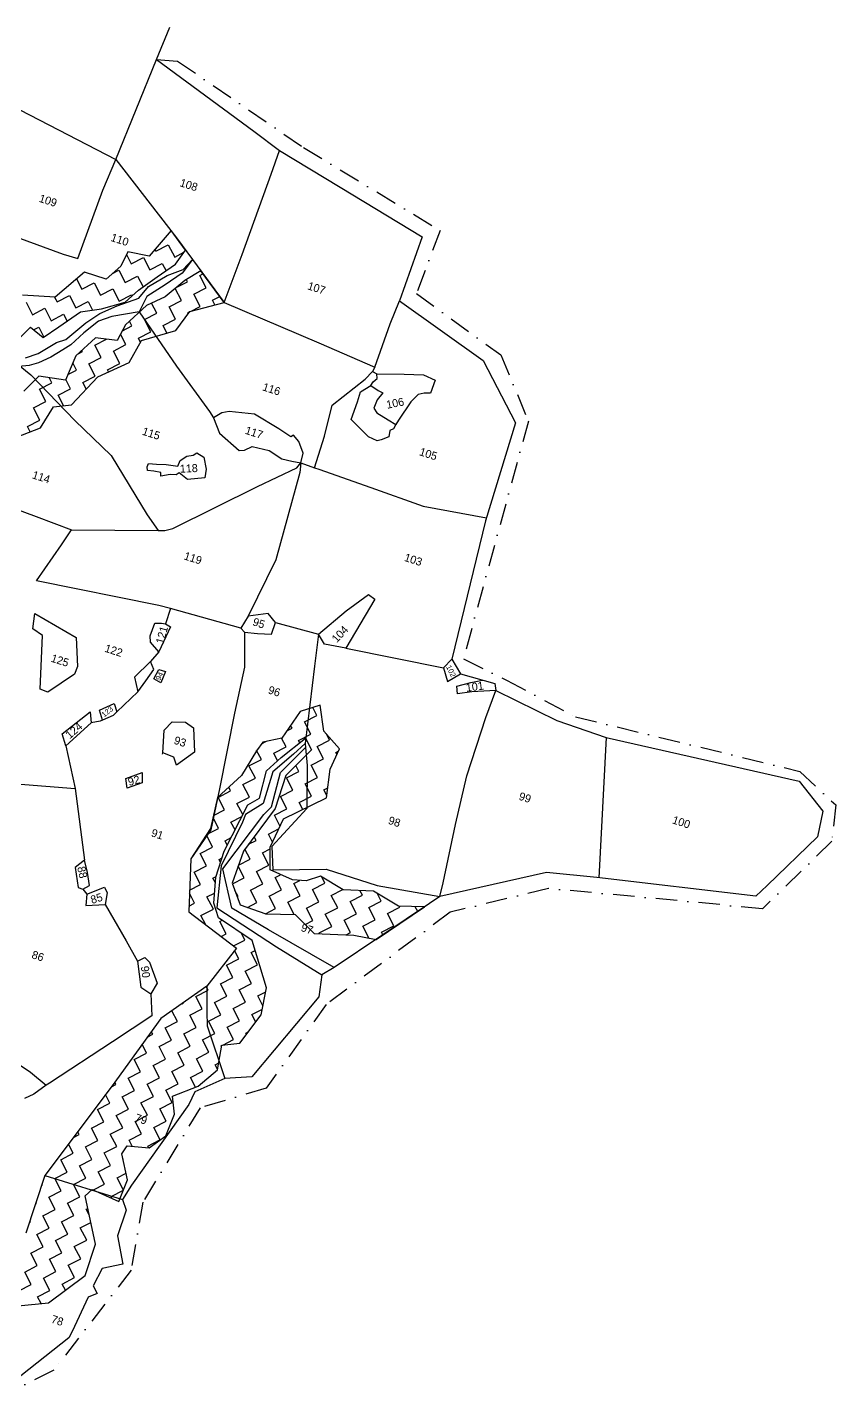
# Model space of a CAD drawing. Header units: metres. Extents: x 325249 to 329200, y 1813160 to 1816809.
# Drawn here: x 327316 to 329200, y 1813602 to 1816782 of the extents above; entities that cross this region are included whole.
import ezdxf
from ezdxf.enums import TextEntityAlignment as Align

# ---------------------------------------------------------------- set-up
doc = ezdxf.new("R2010")
doc.units = ezdxf.units.M
doc.linetypes.add('DASHDOT', pattern=[1, 0.5, -0.25, 0, -0.25])
doc.linetypes.add('DIVIDE', pattern=[31.75, 12.7, -6.35, 0, -6.35, 0, -6.35])
for name, color, linetype in [('OFF', 1, 'Continuous'), ('POLY_HATCH', 12, 'Continuous'), ('POLY_PARCEL', 6, 'Continuous'), ('POLY_WATER', 4, 'Continuous'), ('TEXT_PARCEL', 7, 'Continuous'), ('V_BOUND_LINE', 7, 'Continuous'), ('V_BOUND_STREAM_LINE', 7, 'DASHDOT'), ('V_DIVIDE_LINE', 7, 'DIVIDE')]:
    doc.layers.add(name, color=color, linetype=linetype)
doc.styles.add('TEXT_MAP', font='', dxfattribs={"height": 0.5})
doc.styles.get('TEXT_MAP').set_extended_font_data('Kruti Dev 050')

msp = doc.modelspace()

# ---------------------------------------------------------------- linework, layer by layer
at = {"layer": 'OFF'}
msp.add_line((328031, 1814590.5), (328002.6, 1814573.6), dxfattribs=at)
at = {"layer": 'POLY_HATCH'}
for p, q in [((327651, 1816308.2), (327599.8, 1816248.9)), ((327664.1, 1816291.4), (327651, 1816308.2)), ((327684.9, 1816262.9), (327664.1, 1816291.4)), ((327550.5, 1816259.1), (327534.2, 1816225.6)), ((327599.8, 1816248.9), (327550.5, 1816259.1)), ((327661.3, 1816229.7), (327684.9, 1816262.9)), ((327449.5, 1816211.3), (327381, 1816153.1)), ((327499.6, 1816195.3), (327449.5, 1816211.3)), ((327534.2, 1816225.6), (327499.6, 1816195.3)), ((327618.6, 1816200.5), (327661.3, 1816229.7)), ((327720.2, 1816214.8), (327683.5, 1816191.7)), ((327774.7, 1816140.6), (327720.2, 1816214.8)), ((327575.3, 1816169.2), (327618.6, 1816200.5)), ((327683.5, 1816191.7), (327637, 1816154)), ((327381, 1816153.1), (327305.1, 1816158.1)), ((327489.3, 1816125.9), (327543.9, 1816141.7)), ((327543.9, 1816141.7), (327575.3, 1816169.2)), ((327637, 1816154), (327594, 1816133.4)), ((327389.8, 1816083.7), (327439.9, 1816119.2)), ((327439.9, 1816119.2), (327489.3, 1816125.9)), ((327594, 1816133.4), (327545.2, 1816088.4)), ((327662.4, 1816075.2), (327694.7, 1816119.4)), ((327694.7, 1816119.4), (327774.7, 1816140.6)), ((327288.2, 1816048.5), (327323.1, 1816083.5)), ((327323.1, 1816083.5), (327352.9, 1816059)), ((327352.9, 1816059), (327389.8, 1816083.7)), ((327545.2, 1816088.4), (327525.5, 1816052.3)), ((327474.9, 1816058.4), (327429.1, 1816016.5)), ((327525.5, 1816052.3), (327474.9, 1816058.4)), ((327553.6, 1816000.9), (327582.2, 1816052.3)), ((327582.2, 1816052.3), (327662.4, 1816075.2)), ((327429.1, 1816016.5), (327404.8, 1815959.6)), ((327480.2, 1815967.7), (327553.6, 1816000.9)), ((327343.1, 1815969.2), (327307.6, 1815934.1)), ((327404.8, 1815959.6), (327343.1, 1815969.2)), ((327418.8, 1815902.5), (327480.2, 1815967.7)), ((327347, 1815848.7), (327376.9, 1815897.8)), ((327376.9, 1815897.8), (327418.8, 1815902.5)), ((327252.4, 1815812.3), (327347, 1815848.7)), ((327952.2, 1815187.4), (327909.1, 1815125.2)), ((327998.4, 1815202.4), (327952.2, 1815187.4)), ((328007, 1815141.7), (327998.4, 1815202.4)), ((327909.1, 1815125.2), (327864.8, 1815116.2)), ((327907.8, 1815080.4), (327964.6, 1815124.9)), ((327964.6, 1815124.9), (327978.3, 1815098.2)), ((328043.4, 1815100.3), (328007, 1815141.7)), ((327850.1, 1815096.1), (327814.9, 1815037.9)), ((327864.8, 1815116.2), (327850.1, 1815096.1)), ((327978.3, 1815098.2), (327918.7, 1815038.5)), ((328021.6, 1815052.7), (328043.4, 1815100.3)), ((327873.5, 1815048.9), (327907.8, 1815080.4)), ((327814.9, 1815037.9), (327759.4, 1814986.9)), ((327857.2, 1814985.4), (327873.5, 1815048.9)), ((327918.7, 1815038.5), (327894, 1814961.5)), ((328013.4, 1814985.9), (328021.6, 1815052.7)), ((327759.4, 1814986.9), (327743.3, 1814914.6)), ((327775.2, 1814862.1), (327829.9, 1814969.9)), ((327829.9, 1814969.9), (327857.2, 1814985.4)), ((327913.3, 1814936.9), (328013.4, 1814985.9)), ((327894, 1814961.5), (327819.6, 1814862)), ((327882.2, 1814870.8), (327913.3, 1814936.9)), ((327743.3, 1814914.6), (327696.9, 1814844.2)), ((327881.8, 1814818), (327882.2, 1814870.8)), ((327696.9, 1814844.2), (327692.3, 1814720.3)), ((327755.8, 1814801.6), (327775.2, 1814862.1)), ((327819.6, 1814862), (327793.7, 1814787.4)), ((327933.9, 1814794.7), (327881.8, 1814818)), ((327750.4, 1814740.6), (327755.8, 1814801.6)), ((327793.7, 1814787.4), (327812, 1814737.1)), ((327966.3, 1814792.6), (327933.9, 1814794.7)), ((327999.6, 1814803.4), (327966.3, 1814792.6)), ((328052.3, 1814771.7), (327999.6, 1814803.4)), ((328122.6, 1814769), (328052.3, 1814771.7)), ((328180.9, 1814733.8), (328122.6, 1814769)), ((327692.3, 1814720.3), (327803.3, 1814635.9)), ((327761.8, 1814706.7), (327750.4, 1814740.6)), ((327812, 1814737.1), (327872, 1814715.8)), ((327872, 1814715.8), (327940.2, 1814714.2)), ((327940.2, 1814714.2), (327984.6, 1814669.6)), ((328128.9, 1814656.2), (328241.8, 1814731.8)), ((328241.8, 1814731.8), (328180.9, 1814733.8)), ((327839.8, 1814653.4), (327761.8, 1814706.7)), ((327873.4, 1814543.5), (327839.8, 1814653.4)), ((327984.6, 1814669.6), (328076.7, 1814666.4)), ((328076.7, 1814666.4), (328128.9, 1814656.2)), ((327803.3, 1814635.9), (327734.8, 1814547.5)), ((327734.8, 1814547.5), (327627, 1814472)), ((327861.3, 1814480.7), (327873.4, 1814543.5)), ((327627, 1814472), (327514, 1814315.2)), ((327811.4, 1814414.3), (327861.3, 1814480.7)), ((327759.1, 1814352.2), (327769.4, 1814409.5)), ((327769.4, 1814409.5), (327811.4, 1814414.3)), ((327714.5, 1814313.9), (327759.1, 1814352.2)), ((327514, 1814315.2), (327357, 1814105.6)), ((327654.5, 1814290.7), (327714.5, 1814313.9)), ((327659.2, 1814248.8), (327654.5, 1814290.7)), ((327639.1, 1814198.6), (327659.2, 1814248.8)), ((327536.6, 1814156.6), (327548.6, 1814175)), ((327548.6, 1814175), (327599.8, 1814170.7)), ((327599.8, 1814170.7), (327639.1, 1814198.6)), ((327549.5, 1814095.9), (327536.6, 1814156.6)), ((327357, 1814105.6), (327312.9, 1813971.9)), ((327529.4, 1814045.7), (327549.5, 1814095.9)), ((327450.6, 1814058.8), (327467.5, 1814073.6)), ((327475.1, 1813945.9), (327450.6, 1814058.8)), ((327467.5, 1814073.6), (327529.4, 1814045.7)), ((327450.9, 1813873.2), (327475.1, 1813945.9)), ((327365.8, 1813809.5), (327450.9, 1813873.2)), ((327294.6, 1813802), (327365.8, 1813809.5))]:
    msp.add_line(p, q, dxfattribs=at)
at = {"layer": 'POLY_HATCH', "linetype": 'Continuous'}
for p, q in [((327615.9, 1816260.5), (327644.7, 1816275.3)), ((327644.7, 1816275.3), (327659.5, 1816246.5)), ((327547.2, 1816252.4), (327558.3, 1816230.9)), ((327558.3, 1816230.9), (327587.1, 1816245.7)), ((327587.1, 1816245.7), (327601.9, 1816216.9)), ((327613.6, 1816264.9), (327615.9, 1816260.5)), ((327659.5, 1816246.5), (327681.2, 1816257.7)), ((327514.6, 1816208.4), (327529.5, 1816216.1)), ((327529.5, 1816216.1), (327544.3, 1816187.3)), ((327601.9, 1816216.9), (327630.7, 1816231.7)), ((327630.7, 1816231.7), (327639.4, 1816214.8)), ((327718, 1816203.8), (327725.5, 1816207.6)), ((327430.8, 1816195.5), (327443.1, 1816171.6)), ((327443.1, 1816171.6), (327471.9, 1816186.4)), ((327471.9, 1816186.4), (327486.7, 1816157.6)), ((327544.3, 1816187.3), (327573.1, 1816202.1)), ((327573.1, 1816202.1), (327586, 1816177)), ((327675.2, 1816145.3), (327660.8, 1816173.3)), ((327664.4, 1816176.2), (327689.2, 1816188.9)), ((327689.2, 1816188.9), (327686.7, 1816193.7)), ((327704, 1816160.1), (327732.8, 1816175)), ((327732.8, 1816175), (327718, 1816203.8)), ((327379.7, 1816153.2), (327385.5, 1816141.9)), ((327385.5, 1816141.9), (327414.3, 1816156.8)), ((327414.3, 1816156.8), (327429.1, 1816128)), ((327429.1, 1816128), (327457.9, 1816142.8)), ((327457.9, 1816142.8), (327468.1, 1816123)), ((327486.7, 1816157.6), (327515.5, 1816172.4)), ((327515.5, 1816172.4), (327530.3, 1816143.6)), ((327530.3, 1816143.6), (327559.1, 1816158.4)), ((327559.1, 1816158.4), (327560.3, 1816156.1)), ((327646.4, 1816130.5), (327675.2, 1816145.3)), ((327718.8, 1816131.3), (327704, 1816160.1)), ((327747.6, 1816146.2), (327764.4, 1816154.8)), ((327753.4, 1816135), (327747.6, 1816146.2)), ((327313, 1816141.1), (327327.9, 1816112.3)), ((327327.9, 1816112.3), (327356.7, 1816127.1)), ((327356.7, 1816127.1), (327371.5, 1816098.3)), ((327371.5, 1816098.3), (327400.3, 1816113.1)), ((327400.3, 1816113.1), (327408.6, 1816097)), ((327588.8, 1816100.8), (327617.6, 1816115.7)), ((327617.6, 1816115.7), (327605.6, 1816139)), ((327661.2, 1816101.7), (327646.4, 1816130.5)), ((327690, 1816116.5), (327694.2, 1816118.7)), ((327691.1, 1816114.4), (327690, 1816116.5)), ((327696.4, 1816119.8), (327718.8, 1816131.3)), ((327330.7, 1816077.3), (327342.7, 1816083.5)), ((327342.7, 1816083.5), (327354.7, 1816060.2)), ((327537.6, 1816074.5), (327560, 1816086)), ((327560, 1816086), (327554.4, 1816096.9)), ((327603.6, 1816072), (327588.8, 1816100.8)), ((327632.4, 1816086.9), (327661.2, 1816101.7)), ((327641.5, 1816069.2), (327632.4, 1816086.9)), ((327473.6, 1816041.6), (327500.3, 1816055.3)), ((327546, 1816042.4), (327533.4, 1816066.8)), ((327574.8, 1816057.2), (327603.6, 1816072)), ((327579.7, 1816047.8), (327574.8, 1816057.2)), ((327434.5, 1816021.4), (327444.8, 1816026.7)), ((327444.8, 1816026.7), (327443.3, 1816029.5)), ((327488.4, 1816012.7), (327473.6, 1816041.6)), ((327517.2, 1816027.6), (327546, 1816042.4)), ((327532, 1815998.8), (327517.2, 1816027.6)), ((327410.3, 1815972.6), (327430.8, 1815983.1)), ((327430.8, 1815983.1), (327422.1, 1816000.1)), ((327459.6, 1815997.9), (327488.4, 1816012.7)), ((327474.4, 1815969.1), (327459.6, 1815997.9)), ((327503.2, 1815983.9), (327532, 1815998.8)), ((327505.6, 1815979.2), (327503.2, 1815983.9)), ((327344.4, 1815938.6), (327373.2, 1815953.5)), ((327373.2, 1815953.5), (327367, 1815965.5)), ((327416.8, 1815939.5), (327405.5, 1815961.4)), ((327445.6, 1815954.3), (327474.4, 1815969.1)), ((327453.4, 1815939.2), (327445.6, 1815954.3)), ((327359.2, 1815909.8), (327344.4, 1815938.6)), ((327388, 1815924.7), (327416.8, 1815939.5)), ((327400.5, 1815900.4), (327388, 1815924.7)), ((327330.4, 1815895), (327359.2, 1815909.8)), ((327345.2, 1815866.2), (327330.4, 1815895)), ((327316.4, 1815851.4), (327345.2, 1815866.2)), ((327322.6, 1815839.3), (327316.4, 1815851.4)), ((327990.7, 1815178.3), (327981.2, 1815196.8)), ((327961.9, 1815163.5), (327990.7, 1815178.3)), ((327976.7, 1815134.7), (327961.9, 1815163.5)), ((327919.1, 1815105), (327908.8, 1815125.1)), ((327921, 1815142.5), (327933.1, 1815148.7)), ((327933.1, 1815148.7), (327929.8, 1815155.1)), ((327947.9, 1815119.9), (327976.7, 1815134.7)), ((328005.5, 1815149.5), (328005.9, 1815149.7)), ((328006.1, 1815148.3), (328005.5, 1815149.5)), ((328020.3, 1815120.7), (328013, 1815135)), ((327861.5, 1815075.4), (327850.5, 1815096.7)), ((327861.7, 1815111.9), (327873.4, 1815117.9)), ((327890.3, 1815090.2), (327919.1, 1815105)), ((327950.9, 1815114.1), (327947.9, 1815119.9)), ((327991.5, 1815105.9), (328020.3, 1815120.7)), ((328006.3, 1815077.1), (327991.5, 1815105.9)), ((328035.1, 1815091.9), (328040.9, 1815094.9)), ((328037.5, 1815087.4), (328035.1, 1815091.9)), ((327832.7, 1815060.6), (327861.5, 1815075.4)), ((327847.5, 1815031.8), (327832.7, 1815060.6)), ((327899.3, 1815072.6), (327890.3, 1815090.2)), ((327948.7, 1815047.4), (327941.6, 1815061.4)), ((327977.5, 1815062.3), (328006.3, 1815077.1)), ((327992.4, 1815033.5), (327977.5, 1815062.3)), ((327818.7, 1815016.9), (327847.5, 1815031.8)), ((327919.9, 1815032.6), (327948.7, 1815047.4)), ((327934.8, 1815003.8), (327919.9, 1815032.6)), ((327963.6, 1815018.6), (327992.4, 1815033.5)), ((327761.1, 1814987.3), (327789.9, 1815002.1)), ((327789.9, 1815002.1), (327785.4, 1815010.8)), ((327833.5, 1814988.1), (327818.7, 1815016.9)), ((327906, 1814989), (327934.8, 1815003.8)), ((327978.4, 1814989.8), (327963.6, 1815018.6)), ((328007.2, 1815004.7), (328016.3, 1815009.3)), ((328014.1, 1814991.3), (328007.2, 1815004.7)), ((327775.9, 1814958.5), (327761.1, 1814987.3)), ((327804.7, 1814973.3), (327833.5, 1814988.1)), ((327818.3, 1814947), (327804.7, 1814973.3)), ((327920.8, 1814960.2), (327906, 1814989)), ((327949.6, 1814975), (327978.4, 1814989.8)), ((327957.9, 1814958.8), (327949.6, 1814975)), ((327761.9, 1814914.9), (327749, 1814940.1)), ((327750.1, 1814945.2), (327775.9, 1814958.5)), ((327790.7, 1814929.7), (327816.1, 1814942.8)), ((327892, 1814945.4), (327920.8, 1814960.2)), ((327905.2, 1814919.7), (327892, 1814945.4)), ((327734, 1814900.5), (327761.9, 1814914.9)), ((327800.2, 1814911.4), (327790.7, 1814929.7)), ((327878, 1814901.7), (327902.7, 1814914.4)), ((327887.8, 1814882.7), (327878, 1814901.7)), ((327719.2, 1814856.4), (327748, 1814871.2)), ((327748, 1814871.2), (327733.4, 1814899.6)), ((327776.8, 1814886.1), (327791.1, 1814893.4)), ((327782.1, 1814875.7), (327776.8, 1814886.1)), ((327831.4, 1814877.8), (327849.2, 1814886.9)), ((327849.2, 1814886.9), (327844.7, 1814895.6)), ((327734, 1814827.6), (327719.2, 1814856.4)), ((327762.8, 1814842.4), (327770.1, 1814846.2)), ((327766.5, 1814835.2), (327762.8, 1814842.4)), ((327808.3, 1814829.4), (327835.2, 1814843.3)), ((327835.2, 1814843.3), (327823.2, 1814866.7)), ((327864, 1814858.1), (327882.2, 1814867.4)), ((327878.8, 1814829.3), (327864, 1814858.1)), ((327705.2, 1814812.8), (327734, 1814827.6)), ((327720, 1814784), (327705.2, 1814812.8)), ((327821.2, 1814799.7), (327807.3, 1814826.6)), ((327850, 1814814.5), (327878.8, 1814829.3)), ((327864.9, 1814785.7), (327850, 1814814.5)), ((327893.7, 1814800.5), (327906.4, 1814807)), ((327694.2, 1814770.7), (327720, 1814784)), ((327748.8, 1814798.8), (327756.1, 1814802.6)), ((327754.5, 1814787.7), (327748.8, 1814798.8)), ((327794.3, 1814785.8), (327821.2, 1814799.7)), ((327836.1, 1814770.9), (327864.9, 1814785.7)), ((327908.5, 1814771.7), (327893.7, 1814800.5)), ((327937.3, 1814786.5), (327951.1, 1814793.6)), ((327952.1, 1814757.7), (327937.3, 1814786.5)), ((327980.9, 1814772.5), (328009.7, 1814787.4)), ((328009.7, 1814787.4), (328002.3, 1814801.8)), ((327706, 1814740.4), (327693.9, 1814763.8)), ((327734.8, 1814755.2), (327752.5, 1814764.3)), ((327749.6, 1814726.4), (327734.8, 1814755.2)), ((327807.3, 1814756), (327799.9, 1814770.2)), ((327805.4, 1814755.1), (327807.3, 1814756)), ((327829.3, 1814730.9), (327850.9, 1814742.1)), ((327850.9, 1814742.1), (327836.1, 1814770.9)), ((327879.7, 1814756.9), (327908.5, 1814771.7)), ((327894.5, 1814728.1), (327879.7, 1814756.9)), ((327923.3, 1814742.9), (327952.1, 1814757.7)), ((327938.1, 1814714.2), (327923.3, 1814742.9)), ((327966.9, 1814728.9), (327995.7, 1814743.7)), ((327995.7, 1814743.7), (327980.9, 1814772.5)), ((328024.5, 1814758.6), (328051.3, 1814772.3)), ((328039.4, 1814729.8), (328024.5, 1814758.6)), ((328068.2, 1814744.6), (328097, 1814759.4)), ((328083, 1814715.8), (328068.2, 1814744.6)), ((328097, 1814759.4), (328091.4, 1814770.2)), ((328111.8, 1814730.6), (328140.6, 1814745.4)), ((328140.6, 1814745.4), (328131.1, 1814763.9)), ((327692.8, 1814733.6), (327706, 1814740.4)), ((327720.8, 1814711.6), (327749.6, 1814726.4)), ((327731.8, 1814690.3), (327720.8, 1814711.6)), ((327871.2, 1814716.1), (327894.5, 1814728.1)), ((327981.8, 1814700.1), (327966.9, 1814728.9)), ((328010.6, 1814714.9), (328039.4, 1814729.8)), ((328025.4, 1814686.1), (328010.6, 1814714.9)), ((328054.2, 1814701), (328083, 1814715.8)), ((328126.6, 1814701.8), (328111.8, 1814730.6)), ((328155.4, 1814716.6), (328184.2, 1814731.4)), ((328170.2, 1814687.8), (328155.4, 1814716.6)), ((328184.2, 1814731.4), (328183.1, 1814733.7)), ((328225.9, 1814721.2), (328220.1, 1814732.5)), ((327764.5, 1814697.6), (327770.5, 1814700.7)), ((327779.3, 1814668.8), (327764.5, 1814697.6)), ((327963.6, 1814690.8), (327981.8, 1814700.1)), ((327996.6, 1814671.3), (328025.4, 1814686.1)), ((328069, 1814672.2), (328054.2, 1814701)), ((328097.8, 1814687), (328126.6, 1814701.8)), ((328112, 1814659.5), (328097.8, 1814687)), ((328141.4, 1814673), (328170.2, 1814687.8)), ((327767.8, 1814662.9), (327779.3, 1814668.8)), ((327796.4, 1814641.2), (327822.9, 1814654.8)), ((327822.9, 1814654.8), (327814.9, 1814670.4)), ((327997.7, 1814669.2), (327996.6, 1814671.3)), ((328059, 1814667), (328069, 1814672.2)), ((328144.7, 1814666.7), (328141.4, 1814673)), ((327808.9, 1814611.2), (327799, 1814630.4)), ((327837.7, 1814626), (327846.7, 1814630.6)), ((327852.6, 1814597.2), (327837.7, 1814626)), ((327780.1, 1814596.4), (327808.9, 1814611.2)), ((327795, 1814567.6), (327780.1, 1814596.4)), ((327823.8, 1814582.4), (327852.6, 1814597.2)), ((327766.2, 1814552.7), (327795, 1814567.6)), ((327781, 1814523.9), (327766.2, 1814552.7)), ((327809.8, 1814538.7), (327838.6, 1814553.6)), ((327838.6, 1814553.6), (327823.8, 1814582.4)), ((327708.6, 1814523.1), (327737.4, 1814537.9)), ((327723.4, 1814494.3), (327708.6, 1814523.1)), ((327737.4, 1814537.9), (327733, 1814546.3)), ((327752.2, 1814509.1), (327781, 1814523.9)), ((327824.6, 1814509.9), (327809.8, 1814538.7)), ((327853.4, 1814524.8), (327871.6, 1814534.1)), ((327865.3, 1814501.6), (327853.4, 1814524.8)), ((327665.8, 1814464.6), (327652.7, 1814490)), ((327675.9, 1814506.3), (327679.7, 1814508.3)), ((327679.7, 1814508.3), (327679.5, 1814508.8)), ((327694.6, 1814479.5), (327723.4, 1814494.3)), ((327767, 1814480.3), (327752.2, 1814509.1)), ((327795.8, 1814495.1), (327824.6, 1814509.9)), ((327810.6, 1814466.3), (327795.8, 1814495.1)), ((327839.4, 1814481.1), (327863.8, 1814493.7)), ((327637, 1814449.8), (327665.8, 1814464.6)), ((327709.4, 1814450.7), (327694.6, 1814479.5)), ((327738.2, 1814465.5), (327767, 1814480.3)), ((327753, 1814436.7), (327738.2, 1814465.5)), ((327781.8, 1814451.5), (327810.6, 1814466.3)), ((327848.5, 1814463.6), (327839.4, 1814481.1)), ((327595.7, 1814428.6), (327608.2, 1814435)), ((327608.2, 1814435), (327604.9, 1814441.4)), ((327651.8, 1814421), (327637, 1814449.8)), ((327680.6, 1814435.8), (327709.4, 1814450.7)), ((327695.4, 1814407), (327680.6, 1814435.8)), ((327724.2, 1814421.9), (327753, 1814436.7)), ((327796.6, 1814422.7), (327781.8, 1814451.5)), ((327825.5, 1814437.5), (327831.1, 1814440.4)), ((327826.8, 1814434.8), (327825.5, 1814437.5)), ((327594.2, 1814391.4), (327583.6, 1814411.9)), ((327623, 1814406.2), (327651.8, 1814421)), ((327637.8, 1814377.4), (327623, 1814406.2)), ((327666.6, 1814392.2), (327695.4, 1814407)), ((327681.4, 1814363.4), (327666.6, 1814392.2)), ((327710.2, 1814378.2), (327739, 1814393)), ((327739, 1814393), (327724.2, 1814421.9)), ((327767.8, 1814407.9), (327769.3, 1814408.6)), ((327768.8, 1814406), (327767.8, 1814407.9)), ((327771.6, 1814409.8), (327796.6, 1814422.7)), ((327565.4, 1814376.5), (327594.2, 1814391.4)), ((327580.2, 1814347.7), (327565.4, 1814376.5)), ((327609, 1814362.6), (327637.8, 1814377.4)), ((327623.8, 1814333.8), (327609, 1814362.6)), ((327652.6, 1814348.6), (327681.4, 1814363.4)), ((327725.1, 1814349.4), (327710.2, 1814378.2)), ((327753.9, 1814364.2), (327762.1, 1814368.5)), ((327759.4, 1814353.5), (327753.9, 1814364.2)), ((327551.4, 1814332.9), (327580.2, 1814347.7)), ((327566.2, 1814304.1), (327551.4, 1814332.9)), ((327595, 1814318.9), (327623.8, 1814333.8)), ((327667.5, 1814319.8), (327652.6, 1814348.6)), ((327696.3, 1814334.6), (327725.1, 1814349.4)), ((327708.2, 1814311.5), (327696.3, 1814334.6)), ((327512.1, 1814312.7), (327522.6, 1814318.1)), ((327522.6, 1814318.1), (327519.9, 1814323.4)), ((327537.4, 1814289.3), (327566.2, 1814304.1)), ((327609.9, 1814290.1), (327595, 1814318.9)), ((327638.7, 1814305), (327667.5, 1814319.8)), ((327653.5, 1814276.2), (327638.7, 1814305)), ((327479.8, 1814259.6), (327508.6, 1814274.5)), ((327508.6, 1814274.5), (327498.4, 1814294.4)), ((327552.2, 1814260.5), (327537.4, 1814289.3)), ((327581, 1814275.3), (327609.9, 1814290.1)), ((327595.9, 1814246.5), (327581, 1814275.3)), ((327624.7, 1814261.3), (327653.5, 1814276.2)), ((327494.6, 1814230.8), (327479.8, 1814259.6)), ((327523.4, 1814245.7), (327552.2, 1814260.5)), ((327538.3, 1814216.9), (327523.4, 1814245.7)), ((327567.1, 1814231.7), (327595.9, 1814246.5)), ((327639.5, 1814232.5), (327624.7, 1814261.3)), ((327437, 1814201.2), (327433.6, 1814207.9)), ((327465.8, 1814216), (327494.6, 1814230.8)), ((327480.7, 1814187.2), (327465.8, 1814216)), ((327509.5, 1814202), (327538.3, 1814216.9)), ((327524.3, 1814173.2), (327509.5, 1814202)), ((327553.1, 1814188.1), (327581.9, 1814202.9)), ((327581.9, 1814202.9), (327567.1, 1814231.7)), ((327610.7, 1814217.7), (327639.5, 1814232.5)), ((327625.5, 1814188.9), (327610.7, 1814217.7)), ((327423.1, 1814157.6), (327412, 1814179)), ((327423.3, 1814194.1), (327437, 1814201.2)), ((327451.9, 1814172.4), (327480.7, 1814187.2)), ((327466.7, 1814143.6), (327451.9, 1814172.4)), ((327495.5, 1814158.4), (327524.3, 1814173.2)), ((327560.3, 1814174.1), (327553.1, 1814188.1)), ((327596.7, 1814174.1), (327625.2, 1814188.7)), ((327598.4, 1814170.9), (327596.7, 1814174.1)), ((327394.3, 1814142.7), (327423.1, 1814157.6)), ((327409.1, 1814113.9), (327394.3, 1814142.7)), ((327437.9, 1814128.8), (327466.7, 1814143.6)), ((327510.3, 1814129.6), (327495.5, 1814158.4)), ((327539.1, 1814144.4), (327539.2, 1814144.5)), ((327539.3, 1814144.1), (327539.1, 1814144.4)), ((327380.3, 1814099.1), (327409.1, 1814113.9)), ((327452.7, 1814100), (327437.9, 1814128.8)), ((327481.5, 1814114.8), (327510.3, 1814129.6)), ((327496.3, 1814086), (327481.5, 1814114.8)), ((327525.1, 1814100.8), (327546.2, 1814111.6)), ((327349.7, 1814083.4), (327351.5, 1814084.3)), ((327351.5, 1814084.3), (327350.6, 1814086.1)), ((327395.1, 1814070.3), (327380.3, 1814099.1)), ((327423.9, 1814085.1), (327452.7, 1814100)), ((327438.7, 1814056.3), (327423.9, 1814085.1)), ((327470.1, 1814072.5), (327496.3, 1814086)), ((327539.9, 1814072), (327525.1, 1814100.8)), ((327337.5, 1814040.7), (327336.3, 1814042.9)), ((327366.3, 1814055.5), (327395.1, 1814070.3)), ((327381.1, 1814026.7), (327366.3, 1814055.5)), ((327409.9, 1814041.5), (327438.7, 1814056.3)), ((327511.1, 1814057.2), (327539.9, 1814072)), ((327513.3, 1814053), (327511.1, 1814057.2)), ((327335.2, 1814039.5), (327337.5, 1814040.7)), ((327352.3, 1814011.9), (327381.1, 1814026.7)), ((327367.1, 1813983.1), (327352.3, 1814011.9)), ((327395.9, 1813997.9), (327424.7, 1814012.7)), ((327424.7, 1814012.7), (327409.9, 1814041.5)), ((327453.5, 1814027.5), (327457, 1814029.3)), ((327460.3, 1814014.5), (327453.5, 1814027.5)), ((327320.7, 1813995.6), (327323.5, 1813997)), ((327323.5, 1813997), (327322.1, 1813999.8)), ((327338.3, 1813968.2), (327367.1, 1813983.1)), ((327410.8, 1813969.1), (327395.9, 1813997.9)), ((327439.6, 1813983.9), (327464.1, 1813996.6)), ((327454.4, 1813955.1), (327439.6, 1813983.9)), ((327353.2, 1813939.4), (327338.3, 1813968.2)), ((327382, 1813954.3), (327410.8, 1813969.1)), ((327396.8, 1813925.5), (327382, 1813954.3)), ((327425.6, 1813940.3), (327454.4, 1813955.1)), ((327324.4, 1813924.6), (327353.2, 1813939.4)), ((327339.2, 1813895.8), (327324.4, 1813924.6)), ((327368, 1813910.6), (327396.8, 1813925.5)), ((327440.4, 1813911.5), (327425.6, 1813940.3)), ((327310.4, 1813881), (327339.2, 1813895.8)), ((327382.8, 1813881.8), (327368, 1813910.6)), ((327411.6, 1813896.7), (327440.4, 1813911.5)), ((327426.4, 1813867.9), (327411.6, 1813896.7)), ((327296.4, 1813837.4), (327325.2, 1813852.2)), ((327325.2, 1813852.2), (327310.4, 1813881)), ((327354, 1813867), (327382.8, 1813881.8)), ((327368.8, 1813838.2), (327354, 1813867)), ((327397.6, 1813853), (327426.4, 1813867.9)), ((327405, 1813838.8), (327397.6, 1813853)), ((327340, 1813823.4), (327368.8, 1813838.2)), ((327348.1, 1813807.6), (327340, 1813823.4))]:
    msp.add_line(p, q, dxfattribs=at)
at = {"layer": 'POLY_PARCEL'}
for p, q in [((327884.5, 1816439.5), (327904.1, 1816494.8)), ((327492.1, 1816402.2), (327522.1, 1816474)), ((327522.1, 1816474), (327664.1, 1816291.4)), ((327816.6, 1816252.7), (327884.5, 1816439.5)), ((327433.8, 1816243.6), (327492.1, 1816402.2)), ((327291.9, 1816292.8), (327399.5, 1816253.5)), ((327664.1, 1816291.4), (327701, 1816241)), ((327399.5, 1816253.5), (327433.8, 1816243.6)), ((327701, 1816241), (327774.7, 1816140.6)), ((327774.7, 1816140.6), (327816.6, 1816252.7)), ((328161.7, 1816090.7), (328183.2, 1816144.6)), ((327576.9, 1816118.9), (327663.6, 1815992.1)), ((327774.7, 1816140.6), (327995.7, 1816046.4)), ((328126, 1815989.6), (328161.7, 1816090.7)), ((327995.7, 1816046.4), (328126, 1815989.6)), ((327299.4, 1815991.9), (327323.9, 1815971.7)), ((327663.6, 1815992.1), (327740.6, 1815886.4)), ((328126, 1815989.6), (328120.5, 1815979.5)), ((327323.9, 1815971.7), (327426.8, 1815865.7)), ((328026.6, 1815901.3), (328103.5, 1815962)), ((328103.5, 1815962), (328120.5, 1815979.5)), ((328117, 1815947.3), (328121.9, 1815955.9)), ((328120.5, 1815979.5), (328130.7, 1815974.6)), ((328121.9, 1815955.9), (328131.4, 1815963.7)), ((328131.4, 1815963.7), (328130.7, 1815974.6)), ((328130.7, 1815974.6), (328194.6, 1815973.3)), ((328194.6, 1815973.3), (328239.5, 1815972.2)), ((328239.5, 1815972.2), (328266.3, 1815959.9)), ((328266.3, 1815959.9), (328255.9, 1815929.2)), ((328085.9, 1815909.2), (328092.8, 1815932.4)), ((328092.8, 1815932.4), (328117, 1815947.3)), ((328117, 1815947.3), (328133.9, 1815935.9)), ((328144.5, 1815930.4), (328131.5, 1815913.5)), ((328133.9, 1815935.9), (328144.5, 1815930.4)), ((328227, 1815926.6), (328210, 1815908.8)), ((328240.9, 1815929.7), (328227, 1815926.6)), ((328255.9, 1815929.2), (328240.9, 1815929.7)), ((327786.6, 1815886.8), (327769.1, 1815883.8)), ((327845.9, 1815880.4), (327786.6, 1815886.8)), ((328008.4, 1815829.1), (328026.6, 1815901.3)), ((328070.6, 1815868.3), (328085.9, 1815909.2)), ((328131.5, 1815913.5), (328123.8, 1815894.4)), ((328123.8, 1815894.4), (328130.6, 1815883.6)), ((328210, 1815908.8), (328181.2, 1815866.3)), ((327426.8, 1815865.7), (327511.6, 1815784.3)), ((327740.6, 1815886.4), (327750.1, 1815871.6)), ((327769.1, 1815883.8), (327750.1, 1815871.6)), ((327750.1, 1815871.6), (327763.7, 1815835.8)), ((327902.6, 1815846.5), (327845.9, 1815880.4)), ((328111.1, 1815827.8), (328070.6, 1815868.3)), ((328130.6, 1815883.6), (328157.1, 1815867)), ((328157.1, 1815867), (328175.1, 1815856)), ((328175.1, 1815856), (328169.4, 1815846.3)), ((328181.2, 1815866.3), (328175.1, 1815856)), ((327763.7, 1815835.8), (327809.9, 1815795.9)), ((327930.2, 1815827.9), (327902.6, 1815846.5)), ((327936.1, 1815831.5), (327930.2, 1815827.9)), ((327948.6, 1815816.5), (327936.1, 1815831.5)), ((327985.7, 1815755.6), (328008.4, 1815829.1)), ((328131.2, 1815818.1), (328111.1, 1815827.8)), ((328158.4, 1815827.2), (328140.6, 1815820.5)), ((328161.2, 1815842.5), (328158.4, 1815827.2)), ((328169.4, 1815846.3), (328161.2, 1815842.5)), ((327809.9, 1815795.9), (327822, 1815796.7)), ((327822, 1815796.7), (327840.4, 1815805)), ((327840.4, 1815805), (327879.8, 1815795.5)), ((327879.8, 1815795.5), (327909, 1815776.5)), ((327958.9, 1815789.6), (327948.6, 1815816.5)), ((328140.6, 1815820.5), (328131.2, 1815818.1)), ((327511.6, 1815784.3), (327595.6, 1815645.5)), ((327595.4, 1815757.7), (327598.4, 1815765.5)), ((327598.4, 1815765.5), (327617.4, 1815764.2)), ((327617.4, 1815764.2), (327639.8, 1815763.3)), ((327639.8, 1815763.3), (327666.6, 1815759.1)), ((327666.6, 1815759.1), (327672.4, 1815772.7)), ((327672.4, 1815772.7), (327688, 1815782.2)), ((327688, 1815782.2), (327702.4, 1815784.9)), ((327702.4, 1815784.9), (327711.4, 1815790.2)), ((327711.4, 1815790.2), (327727.4, 1815779.8)), ((327727.4, 1815779.8), (327733.1, 1815752.3)), ((327909, 1815776.5), (327932.3, 1815770.6)), ((327932.3, 1815770.6), (327953.2, 1815767.1)), ((327944.1, 1815755.3), (327953.2, 1815767.1)), ((327953.2, 1815767.1), (327951.5, 1815744.8)), ((327953.2, 1815767.1), (327958.9, 1815789.6)), ((327953.2, 1815767.1), (327985.7, 1815755.6)), ((327596, 1815748.8), (327595.4, 1815757.7)), ((327611.2, 1815747.8), (327596, 1815748.8)), ((327627.1, 1815744.7), (327611.2, 1815747.8)), ((327627.6, 1815735.8), (327627.1, 1815744.7)), ((327648.7, 1815739.7), (327627.6, 1815735.8)), ((327663, 1815739), (327648.7, 1815739.7)), ((327670, 1815744), (327663, 1815739)), ((327689.1, 1815728.2), (327670, 1815744)), ((327729.4, 1815731.7), (327689.1, 1815728.2)), ((327733.1, 1815752.3), (327729.4, 1815731.7)), ((327852.3, 1815712.1), (327944.1, 1815755.3)), ((327951.5, 1815744.8), (327895.1, 1815540.7)), ((327985.7, 1815755.6), (327995.1, 1815752.3)), ((327995.1, 1815752.3), (328116.4, 1815709.3)), ((327654.9, 1815614.1), (327852.3, 1815712.1)), ((328116.4, 1815709.3), (328238.7, 1815666)), ((327226.9, 1815682.9), (327336.5, 1815641.5)), ((328238.7, 1815666), (328386, 1815638.6)), ((327336.5, 1815641.5), (327419, 1815610.6)), ((327595.6, 1815645.5), (327621, 1815609.1)), ((327395.4, 1815575.6), (327419, 1815610.6)), ((327419, 1815610.6), (327621, 1815609.1)), ((327621, 1815609.1), (327636.5, 1815609)), ((327636.5, 1815609), (327654.9, 1815614.1)), ((327337.2, 1815492), (327395.4, 1815575.6)), ((327895.1, 1815540.7), (327830.6, 1815409.3)), ((327622.6, 1815434.7), (327337.2, 1815492)), ((328126.3, 1815449.2), (328058.3, 1815335.1)), ((328059.5, 1815421.8), (328111.2, 1815460)), ((328111.2, 1815460), (328126.3, 1815449.2)), ((327328.7, 1815380.3), (327333.4, 1815415.7)), ((327333.4, 1815415.7), (327429.8, 1815359.7)), ((327650.1, 1815427.1), (327622.6, 1815434.7)), ((327650.1, 1815427.1), (327638, 1815392.1)), ((327813.7, 1815381.6), (327650.1, 1815427.1)), ((327877, 1815415.5), (327830.6, 1815409.3)), ((327894.4, 1815394.6), (327877, 1815415.5)), ((327994.7, 1815367.8), (328059.5, 1815421.8)), ((327351.4, 1815364.7), (327328.7, 1815380.3)), ((327602.6, 1815363.7), (327613.1, 1815392.9)), ((327613.1, 1815392.9), (327628.5, 1815393.3)), ((327649.9, 1815384.7), (327622.3, 1815326.3)), ((327628.5, 1815393.3), (327638, 1815392.1)), ((327638, 1815392.1), (327649.9, 1815384.7)), ((327830.6, 1815409.3), (327813.7, 1815381.6)), ((327813.7, 1815381.6), (327822.4, 1815372.3)), ((327885.1, 1815367.4), (327894.4, 1815394.6)), ((327894.4, 1815394.6), (327994.7, 1815367.8)), ((327346.3, 1815239.2), (327351.4, 1815364.7)), ((327429.8, 1815359.7), (327432.9, 1815292.6)), ((327603.4, 1815349), (327602.6, 1815363.7)), ((327622.3, 1815326.3), (327603.4, 1815349)), ((327822.4, 1815372.3), (327821.9, 1815340.6)), ((327822.4, 1815372.3), (327852.8, 1815369.2)), ((327852.8, 1815369.2), (327885.1, 1815367.4)), ((327885.1, 1815367.4), (327885.1, 1815367.4)), ((327994.7, 1815367.8), (327985.4, 1815292.7)), ((328008.5, 1815344), (327994.7, 1815367.8)), ((327622.3, 1815326.3), (327602.8, 1815304.2)), ((327821.9, 1815340.6), (327822.1, 1815290.4)), ((328058.3, 1815335.1), (328008.5, 1815344)), ((328058.3, 1815335.1), (328285.7, 1815289)), ((327432.9, 1815292.6), (327426.3, 1815274.6)), ((327602.8, 1815304.2), (327565.7, 1815267.4)), ((327592.6, 1815258.8), (327610.9, 1815285.2)), ((327610.9, 1815285.2), (327602.8, 1815304.2)), ((327611.3, 1815263.6), (327622.4, 1815285.5)), ((327622.4, 1815285.5), (327638, 1815280.5)), ((327822.1, 1815290.4), (327799.2, 1815183.7)), ((327985.4, 1815292.7), (327963.3, 1815112.9)), ((328305.7, 1815309.7), (328285.7, 1815289)), ((328285.7, 1815289), (328295.5, 1815257.5)), ((327426.3, 1815274.6), (327363.5, 1815232.8)), ((327565.7, 1815267.4), (327573.8, 1815233.6)), ((327573.8, 1815233.6), (327592.6, 1815258.8)), ((327627.2, 1815254.4), (327611.3, 1815263.6)), ((327638, 1815280.5), (327627.2, 1815254.4)), ((328295.5, 1815257.5), (328325.9, 1815274.9)), ((328317.4, 1815246.5), (328349.5, 1815254.9)), ((328349.5, 1815254.9), (328376.9, 1815260.6)), ((327363.5, 1815232.8), (327346.3, 1815239.2)), ((327573.8, 1815233.6), (327524.6, 1815186.4)), ((327573.8, 1815233.6), (327573.8, 1815233.6)), ((328318.4, 1815228.8), (328317.4, 1815246.5)), ((328352, 1815233.4), (328318.4, 1815228.8)), ((328407.8, 1815236.2), (328352, 1815233.4)), ((328384.3, 1815173.6), (328407.8, 1815236.2)), ((327484, 1815190.8), (327518.4, 1815205.7)), ((327491.3, 1815167.5), (327484, 1815190.8)), ((327518.4, 1815205.7), (327524.6, 1815186.4)), ((327397.2, 1815135.3), (327462.2, 1815187)), ((327464.7, 1815161.1), (327406.1, 1815107.3)), ((327462.2, 1815187), (327464.7, 1815161.1)), ((327485.7, 1815165.1), (327464.7, 1815161.1)), ((327491.3, 1815167.5), (327485.7, 1815165.1)), ((327515.8, 1815177.9), (327491.3, 1815167.5)), ((327524.6, 1815186.4), (327515.8, 1815177.9)), ((327635, 1815144.2), (327653.7, 1815163.3)), ((327653.7, 1815163.3), (327684.8, 1815162.3)), ((327684.8, 1815162.3), (327703, 1815149.3)), ((327799.2, 1815183.7), (327763.9, 1815007)), ((328340.6, 1815037.4), (328384.3, 1815173.6)), ((327406.1, 1815107.3), (327397.2, 1815135.3)), ((327631.6, 1815091.3), (327635, 1815144.2)), ((327703, 1815149.3), (327705.6, 1815092.9)), ((328664.8, 1815127.1), (328648.1, 1814799.9)), ((327406.1, 1815107.3), (327406.1, 1815107.3)), ((327406.1, 1815107.3), (327427.7, 1815008.3)), ((327705.6, 1815092.9), (327663.5, 1815062.4)), ((327964.3, 1815103.1), (327968.2, 1815061.2)), ((327631.4, 1815088), (327631.6, 1815091.3)), ((327657.9, 1815081.3), (327631.6, 1815091.3)), ((327663.5, 1815062.4), (327657.9, 1815081.3)), ((327968.2, 1815061.2), (327967.6, 1814961.3)), ((327545.9, 1815031.1), (327583.5, 1815045.1)), ((327548.6, 1815008.8), (327545.9, 1815031.1)), ((327583.5, 1815045.1), (327583.8, 1815020.8)), ((328314.3, 1814923.7), (328340.6, 1815037.4)), ((327290.8, 1815018.7), (327427.7, 1815008.3)), ((327427.7, 1815008.3), (327449.5, 1814841)), ((327583.8, 1815020.8), (327548.6, 1815008.8)), ((327763.9, 1815007), (327743.8, 1814911.4)), ((327967.6, 1814961.3), (327885.8, 1814872.7)), ((327743.8, 1814911.4), (327696.9, 1814844.2)), ((328285.5, 1814788.1), (328314.3, 1814923.7)), ((327885.8, 1814872.7), (327888.4, 1814818.5)), ((327449.5, 1814841), (327427.5, 1814823.8)), ((327456.7, 1814811.9), (327449.5, 1814841)), ((327696.9, 1814844.2), (327692.3, 1814720.3)), ((327427.5, 1814823.8), (327434.4, 1814777.4)), ((327460.9, 1814781.9), (327456.7, 1814811.9)), ((327888.4, 1814818.5), (328012.6, 1814820.1)), ((328012.6, 1814820.1), (328131.4, 1814782)), ((327434.4, 1814777.4), (327445.4, 1814773.2)), ((327445.4, 1814773.2), (327460.9, 1814781.9)), ((327454.4, 1814761.5), (327496, 1814777.6)), ((327496, 1814777.6), (327502.2, 1814764.4)), ((328131.4, 1814782), (328277.2, 1814756.4)), ((328277.2, 1814756.4), (328285.5, 1814788.1)), ((327445.4, 1814773.2), (327454.4, 1814761.5)), ((327454.4, 1814761.5), (327452.6, 1814735.5)), ((327502.2, 1814764.4), (327497.3, 1814737.5)), ((327452.6, 1814735.5), (327497.3, 1814737.5)), ((327497.3, 1814737.5), (327546.3, 1814652.5)), ((327692.3, 1814720.3), (327803.3, 1814635.9)), ((327546.3, 1814652.5), (327573, 1814605.8)), ((327803.3, 1814635.9), (327734.8, 1814547.5)), ((327573, 1814605.8), (327589.6, 1814614.4)), ((327573, 1814605.8), (327580.7, 1814544.9)), ((327589.6, 1814614.4), (327600.7, 1814603)), ((327600.7, 1814603), (327618.8, 1814553.9)), ((327618.8, 1814553.9), (327603.9, 1814529.2)), ((327580.7, 1814544.9), (327603.9, 1814529.2)), ((327603.9, 1814529.2), (327606.6, 1814478.1)), ((327734.8, 1814547.5), (327627, 1814472)), ((327734.8, 1814547.5), (327734.4, 1814487.5)), ((327627, 1814472), (327514, 1814315.2)), ((327606.6, 1814478.1), (327514.5, 1814417.8)), ((327734.4, 1814487.5), (327735.2, 1814454.7)), ((327179.9, 1814444), (327323.6, 1814346.7)), ((327735.2, 1814454.7), (327776.6, 1814332.2)), ((327514.5, 1814417.8), (327367.4, 1814321.1)), ((327323.6, 1814346.7), (327360.3, 1814316.1)), ((327360.3, 1814316.1), (327331.4, 1814295.4)), ((327514, 1814315.2), (327357, 1814105.6)), ((327367.4, 1814321.1), (327360.3, 1814316.1)), ((327331.4, 1814295.4), (327309.8, 1814285)), ((327357, 1814105.6), (327312.9, 1813971.9)), ((327357, 1814105.6), (327537.7, 1814049.6))]:
    msp.add_line(p, q, dxfattribs=at)
at = {"layer": 'POLY_WATER'}
for p, q in [((327616.8, 1816707.3), (327844.2, 1816540.1)), ((327844.2, 1816540.1), (327904.1, 1816494.8)), ((327904.1, 1816494.8), (328045.4, 1816409.8)), ((328045.4, 1816409.8), (328236.3, 1816293.9)), ((328236.3, 1816293.9), (328183.2, 1816144.6)), ((327701, 1816241), (327677.1, 1816209.1)), ((327679.1, 1816217.8), (327701, 1816241)), ((327677.1, 1816209.1), (327637.3, 1816181.6)), ((327642.2, 1816203.7), (327679.1, 1816217.8)), ((327575.7, 1816151), (327598.8, 1816178.1)), ((327637.3, 1816181.6), (327594.9, 1816154.9)), ((327598.8, 1816178.1), (327642.2, 1816203.7)), ((327525.5, 1816132.6), (327575.7, 1816151)), ((327594.9, 1816154.9), (327576.9, 1816118.9)), ((328183.2, 1816144.6), (328378.4, 1816005.6)), ((327452.5, 1816093.5), (327485.4, 1816115.3)), ((327485.4, 1816115.3), (327525.5, 1816132.6)), ((327576.9, 1816118.9), (327512.9, 1816107.8)), ((327406.1, 1816054.4), (327452.5, 1816093.5)), ((327481.9, 1816097), (327448, 1816069.8)), ((327512.9, 1816107.8), (327481.9, 1816097)), ((327341.7, 1816021.8), (327383.7, 1816047.2)), ((327383.7, 1816047.2), (327406.1, 1816054.4)), ((327448, 1816069.8), (327417.5, 1816042.2)), ((327311.9, 1816011.9), (327341.7, 1816021.8)), ((327398.6, 1816030.2), (327370.8, 1816013.2)), ((327417.5, 1816042.2), (327398.6, 1816030.2)), ((327320.7, 1815994), (327279.8, 1815989.9)), ((327342.1, 1816000.1), (327320.7, 1815994)), ((327370.8, 1816013.2), (327342.1, 1816000.1)), ((328378.4, 1816005.6), (328454, 1815860.4)), ((328454, 1815860.4), (328383.9, 1815631.8)), ((328383.9, 1815631.8), (328305.7, 1815309.7)), ((328305.7, 1815309.7), (328325.9, 1815274.9)), ((328325.9, 1815274.9), (328405.7, 1815252.5)), ((328405.7, 1815252.5), (328407.8, 1815236.2)), ((328407.8, 1815236.2), (328549.8, 1815166.6)), ((328549.8, 1815166.6), (328664.8, 1815127.1)), ((328664.8, 1815127.1), (329114.8, 1815024.8)), ((327906.3, 1815045.4), (327964.3, 1815103.1)), ((327963.3, 1815112.9), (327936.1, 1815088.3)), ((327963.3, 1815112.9), (327964.3, 1815103.1)), ((327936.1, 1815088.3), (327888.5, 1815046.8)), ((327888.5, 1815046.8), (327865.5, 1814972.9)), ((327884.9, 1814965.4), (327906.3, 1815045.4)), ((329114.8, 1815024.8), (329169.9, 1814954.9)), ((327865.5, 1814972.9), (327824.4, 1814947.5)), ((327867, 1814947.4), (327884.9, 1814965.4)), ((327771.8, 1814821), (327867, 1814947.4)), ((327824.4, 1814947.5), (327817.8, 1814929.3)), ((329169.9, 1814954.9), (329158, 1814894.9)), ((327817.8, 1814929.3), (327767.7, 1814827.8)), ((329158, 1814894.9), (329040.1, 1814782)), ((327767.7, 1814827.8), (327757.9, 1814729.4)), ((327792.7, 1814728.8), (327771.8, 1814821)), ((328525.9, 1814812), (328277.2, 1814756.4)), ((328643.7, 1814800.4), (328525.9, 1814812)), ((329014, 1814757.1), (328643.7, 1814800.4)), ((329040.1, 1814782), (329014, 1814757.1)), ((328277.2, 1814756.4), (328253.7, 1814739.8)), ((327757.9, 1814729.4), (327897.1, 1814638.5)), ((327878.2, 1814678.5), (327792.7, 1814728.8)), ((328253.7, 1814739.8), (328031, 1814590.5)), ((328031, 1814590.5), (327878.2, 1814678.5)), ((327897.1, 1814638.5), (328002.6, 1814573.6)), ((328002.6, 1814573.6), (327995.7, 1814522.5)), ((327995.7, 1814522.5), (327839.6, 1814336.1)), ((327776.6, 1814332.2), (327706.3, 1814300.8)), ((327839.6, 1814336.1), (327776.6, 1814332.2)), ((327706.3, 1814300.8), (327692.8, 1814271.7)), ((327692.8, 1814271.7), (327559.1, 1814083.3)), ((327559.1, 1814083.3), (327537.7, 1814049.6)), ((327537.7, 1814049.6), (327546.6, 1814024.8)), ((327546.6, 1814024.8), (327526.5, 1813965.3)), ((327526.5, 1813965.3), (327539, 1813899)), ((327490.5, 1813889), (327469.2, 1813848.7)), ((327539, 1813899), (327490.5, 1813889)), ((327457.5, 1813822.1), (327420.3, 1813742)), ((327479.2, 1813830.9), (327457.5, 1813822.1)), ((327469.2, 1813848.7), (327479.2, 1813830.9)), ((327412.7, 1813727.8), (327300.6, 1813639.2)), ((327420.3, 1813742), (327412.7, 1813727.8))]:
    msp.add_line(p, q, dxfattribs=at)
at = {"layer": 'V_BOUND_LINE'}
for p, q in [((327522.1, 1816474), (327616.8, 1816707.3)), ((327298.5, 1816589.6), (327522.1, 1816474))]:
    msp.add_line(p, q, dxfattribs=at)
at = {"layer": 'V_BOUND_STREAM_LINE', "ltscale": 100}
for p, q in [((327616.8, 1816707.3), (327666.4, 1816703.1)), ((327666.4, 1816703.1), (327959.6, 1816502.2)), ((327959.6, 1816502.2), (328278.1, 1816308.7)), ((328278.1, 1816308.7), (328223.1, 1816161.4)), ((328223.1, 1816161.4), (328419.8, 1816018.5)), ((328419.8, 1816018.5), (328483.8, 1815864)), ((328483.8, 1815864), (328332.6, 1815310.3)), ((328332.6, 1815310.3), (328432.7, 1815260.2)), ((328432.7, 1815260.2), (328593.7, 1815175)), ((328593.7, 1815175), (329116.8, 1815047.8)), ((329116.8, 1815047.8), (329200.1, 1814969.5)), ((329200.1, 1814969.5), (329191, 1814884.8)), ((329191, 1814884.8), (329029.8, 1814727.7)), ((328531.1, 1814775.1), (328301.8, 1814719.7)), ((329029.8, 1814727.7), (328531.1, 1814775.1)), ((328301.8, 1814719.7), (328012.7, 1814504.5)), ((328012.7, 1814504.5), (327872.9, 1814309.6)), ((327872.9, 1814309.6), (327718.8, 1814263.6)), ((327718.8, 1814263.6), (327585.6, 1814044.1)), ((327585.6, 1814044.1), (327558, 1813885.4)), ((327558, 1813885.4), (327377.5, 1813652)), ((327377.5, 1813652), (327276.3, 1813602))]:
    msp.add_line(p, q, dxfattribs=at)
at = {"layer": 'V_DIVIDE_LINE', "ltscale": 10}
msp.add_line((327616.8, 1816707.3), (327648.2, 1816782.1), dxfattribs=at)

# ---------------------------------------------------------------- texts
at = {"layer": 'TEXT_PARCEL', "style": 'TEXT_MAP'}
for s, height, rotation, p in [('108', 18.66, 342.232, (327692.5, 1816414.7)), ('109', 18.66, 342.232, (327364.4, 1816378.3)), ('110', 18.66, 342.232, (327531.7, 1816287)), ('107', 18.66, 342.232, (327990.2, 1816174.3)), ('116', 18.66, 342.232, (327885.3, 1815938.8)), ('106', 18.66, 11.4595, (328173.3, 1815906.1)), ('115', 18.66, 342.232, (327604.9, 1815835.3)), ('117', 18.66, 342.232, (327844.8, 1815837.6)), ('105', 18.66, 342.232, (328250.8, 1815787.7)), ('118', 18.66, 2.1991, (327692.4, 1815754.1)), ('114', 18.66, 342.232, (327348.5, 1815733.8)), ('119', 18.66, 342.232, (327702.2, 1815544.9)), ('103', 18.66, 342.232, (328215.7, 1815541.3)), ('121', 18.66, 74.5246, (327629.5, 1815365.7)), ('95', 18.66, 342.232, (327855.7, 1815393.4)), ('104', 18.66, 46.3059, (328044.7, 1815367.8)), ('125', 18.66, 342.232, (327392.3, 1815306.5)), ('122', 18.66, 342.232, (327517.5, 1815329.7)), ('102', 12.44, 297.257, (328303.6, 1815281.6)), ('94', 12.44, 64.0949, (327624.1, 1815269.7)), ('101', 18.66, 7.1177, (328358.9, 1815245.3)), ('96', 18.66, 342.232, (327891.7, 1815234.6)), ('123', 12.44, 38.5189, (327502.4, 1815187.1)), ('124', 18.66, 40.7055, (327424.5, 1815143.2)), ('93', 18.66, 342.232, (327672.3, 1815117.3)), ('92', 18.66, 14.6806, (327564.4, 1815026.3)), ('99', 18.66, 342.232, (328476.1, 1814986.9)), ('98', 18.66, 342.232, (328171.7, 1814930.6)), ('100', 18.66, 342.232, (328840.4, 1814929.5)), ('91', 18.66, 342.232, (327619.2, 1814901.5)), ('88', 18.66, 282.7194, (327444.4, 1814812.6)), ('85', 18.66, 17.2006, (327477.4, 1814751.8)), ('97', 18.66, 342.232, (327968.3, 1814680.8)), ('86', 18.66, 342.232, (327340.8, 1814617.5)), ('90', 18.66, 277.4524, (327591.6, 1814580.5)), ('79', 18.66, 342.232, (327581.3, 1814237.3)), ('78', 18.66, 342.232, (327386.2, 1813768))]:
    msp.add_text(s, height=height, rotation=rotation, dxfattribs=at).set_placement(p, align=Align.MIDDLE)

doc.saveas('drawing.dxf')
